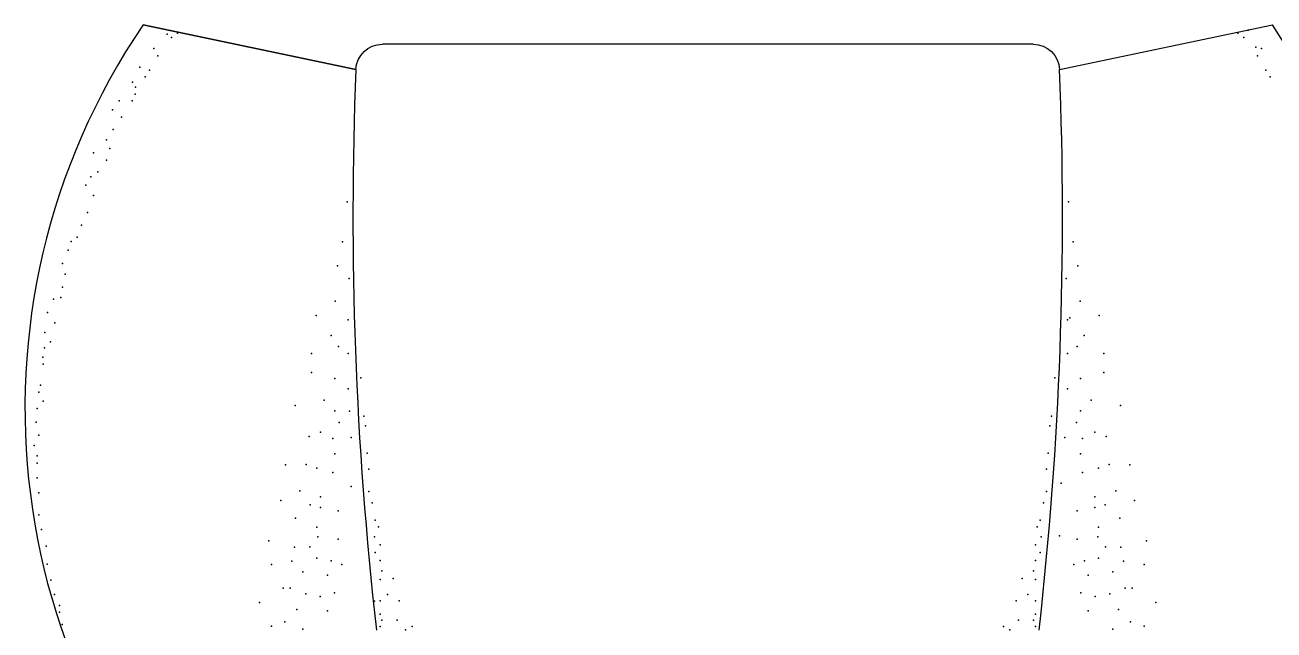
# Model space of a CAD drawing. Header units: inches. Extents: x 4.9 to 47.4, y 12.3 to 37.1.
# Drawn here: x 29.04 to 29.982, y 13.529 to 13.985 of the extents above; entities that cross this region are included whole.
import ezdxf

# ---------------------------------------------------------------- set-up
doc = ezdxf.new("R2010")
doc.units = ezdxf.units.IN
doc.header["$MEASUREMENT"] = 0
doc.layers.add('02', color=2, linetype='Continuous')

msp = doc.modelspace()

# ---------------------------------------------------------------- linework, layer by layer
at = {"layer": '02'}
for p, q in [((29.28944, 13.95137, -0.1), (29.1289, 13.98506, -0.1)), ((29.82021, 13.95137, -0.1), (29.98076, 13.98506, -0.1)), ((29.80023, 13.97057, -0.1), (29.30943, 13.97057, -0.1))]:
    msp.add_line(p, q, dxfattribs=at)
at = {"layer": '02', "elevation": -0.1}
for points in [[(29.1289, 13.98506), (29.28944, 13.95137, -0.402499), (29.30943, 13.97057)], [(29.80023, 13.97057, -0.402499), (29.82021, 13.95137), (29.98076, 13.98506, -0.602064)]]:
    msp.add_lwpolyline(points, format="xyb", dxfattribs=at)
at = {"layer": '02'}
for centre, radius, start, end in [((29.55483, 13.69557, -0.1), 0.515, 145.79747, 34.20253), ((32.04694, 13.84057, -0.1), 2.75972, 177.69895, 186.48929), ((27.06272, 13.84057, -0.1), 2.75972, 353.51071, 2.30105)]:
    msp.add_arc(centre, radius, start, end, dxfattribs=at)
for p in [(29.14705, 13.97824, -0.1), (29.15046, 13.97561, -0.1), (29.15491, 13.97896, -0.1), (29.95475, 13.97896, -0.1), (29.9592, 13.97561, -0.1), (29.96243, 13.98109, -0.1), (29.13711, 13.96722, -0.1), (29.96829, 13.96829, -0.1), (29.97255, 13.96722, -0.1), (29.14012, 13.96171, -0.1), (29.96953, 13.96171, -0.1), (29.12645, 13.95318, -0.1), (29.13054, 13.94589, -0.1), (29.13374, 13.95109, -0.1), (29.97591, 13.95109, -0.1), (29.97912, 13.94589, -0.1), (29.12095, 13.94181, -0.1), (29.12308, 13.93807, -0.1), (29.111, 13.92794, -0.1), (29.12059, 13.92777, -0.1), (29.1229, 13.93292, -0.1), (29.10589, 13.92099, -0.1), (29.11258, 13.91542, -0.1), (29.1014, 13.89854, -0.1), (29.10647, 13.90615, -0.1), (29.09141, 13.88866, -0.1), (29.10394, 13.89178, -0.1), (29.10144, 13.88309, -0.1), (29.08957, 13.87064, -0.1), (29.09475, 13.87417, -0.1), (29.08584, 13.86413, -0.1), (29.09141, 13.85633, -0.1), (29.28279, 13.85178, -0.1), (29.82687, 13.85178, -0.1), (29.08704, 13.84359, -0.1), (29.0825, 13.83404, -0.1), (29.0747, 13.82177, -0.1), (29.07915, 13.82512, -0.1), (29.07247, 13.81508, -0.1), (29.27922, 13.82137, -0.1), (29.83044, 13.82137, -0.1), (29.06801, 13.80505, -0.1), (29.27565, 13.80348, -0.1), (29.83401, 13.80348, -0.1), (29.07014, 13.79709, -0.1), (29.28437, 13.79392, -0.1), (29.82529, 13.79392, -0.1), (29.06801, 13.78721, -0.1), (29.06133, 13.7783, -0.1), (29.0669, 13.77941, -0.1), (29.27387, 13.77665, -0.1), (29.83579, 13.77665, -0.1), (29.05687, 13.76826, -0.1), (29.25958, 13.76592, -0.1), (29.85007, 13.76592, -0.1), (29.06244, 13.76046, -0.1), (29.28349, 13.76256, -0.1), (29.82616, 13.76256, -0.1), (29.82799, 13.76423, -0.1), (29.05493, 13.75312, -0.1), (29.27088, 13.75073, -0.1), (29.83878, 13.75073, -0.1), (29.05464, 13.74151, -0.1), (29.0591, 13.74597, -0.1), (29.25601, 13.7373, -0.1), (29.27627, 13.74263, -0.1), (29.28349, 13.73737, -0.1), (29.82616, 13.73737, -0.1), (29.83339, 13.74263, -0.1), (29.85364, 13.7373, -0.1), (29.05324, 13.73452, -0.1), (29.05353, 13.72925, -0.1), (29.25601, 13.72299, -0.1), (29.27358, 13.71834, -0.1), (29.29313, 13.71899, -0.1), (29.81653, 13.71899, -0.1), (29.83608, 13.71834, -0.1), (29.85364, 13.72299, -0.1), (29.05155, 13.71339, -0.1), (29.28349, 13.71049, -0.1), (29.82616, 13.71049, -0.1), (29.05019, 13.70806, -0.1), (29.05353, 13.70138, -0.1), (29.26548, 13.70214, -0.1), (29.84418, 13.70214, -0.1), (29.04907, 13.6958, -0.1), (29.24352, 13.69794, -0.1), (29.27358, 13.69404, -0.1), (29.28458, 13.69377, -0.1), (29.29555, 13.68994, -0.1), (29.81411, 13.68994, -0.1), (29.83608, 13.69404, -0.1), (29.86614, 13.69794, -0.1), (29.04817, 13.68549, -0.1), (29.27678, 13.68529, -0.1), (29.29676, 13.68268, -0.1), (29.8129, 13.68268, -0.1), (29.83288, 13.68529, -0.1), (29.05019, 13.67574, -0.1), (29.25423, 13.67469, -0.1), (29.26278, 13.67785, -0.1), (29.27204, 13.67304, -0.1), (29.2859, 13.6739, -0.1), (29.82419, 13.6739, -0.1), (29.83762, 13.67304, -0.1), (29.84687, 13.67785, -0.1), (29.85543, 13.67469, -0.1), (29.04684, 13.66793, -0.1), (29.27358, 13.66165, -0.1), (29.29797, 13.6621, -0.1), (29.81169, 13.6621, -0.1), (29.83608, 13.66165, -0.1), (29.04907, 13.66013, -0.1), (29.04907, 13.65455, -0.1), (29.23638, 13.65323, -0.1), (29.25199, 13.65355, -0.1), (29.85767, 13.65355, -0.1), (29.87328, 13.65323, -0.1), (29.04907, 13.64341, -0.1), (29.26009, 13.65085, -0.1), (29.27204, 13.64738, -0.1), (29.29918, 13.64999, -0.1), (29.81048, 13.64999, -0.1), (29.83762, 13.64738, -0.1), (29.84957, 13.65085, -0.1), (29.24709, 13.63355, -0.1), (29.2859, 13.63682, -0.1), (29.29918, 13.63304, -0.1), (29.81048, 13.63304, -0.1), (29.82154, 13.63947, -0.1), (29.86257, 13.63355, -0.1), (29.05019, 13.63226, -0.1), (29.23281, 13.62639, -0.1), (29.26278, 13.62926, -0.1), (29.3016, 13.62457, -0.1), (29.80806, 13.62457, -0.1), (29.84687, 13.62926, -0.1), (29.87685, 13.62639, -0.1), (29.05019, 13.61554, -0.1), (29.25496, 13.62313, -0.1), (29.26278, 13.62116, -0.1), (29.27608, 13.6187, -0.1), (29.83358, 13.6187, -0.1), (29.84687, 13.62116, -0.1), (29.8547, 13.62313, -0.1), (29.2439, 13.61306, -0.1), (29.25999, 13.60633, -0.1), (29.30395, 13.61151, -0.1), (29.30643, 13.60641, -0.1), (29.80323, 13.60641, -0.1), (29.80571, 13.61151, -0.1), (29.84966, 13.60633, -0.1), (29.86576, 13.61306, -0.1), (29.05241, 13.60439, -0.1), (29.22388, 13.59598, -0.1), (29.26064, 13.59891, -0.1), (29.27608, 13.59711, -0.1), (29.3034, 13.59891, -0.1), (29.80626, 13.59891, -0.1), (29.82022, 13.59974, -0.1), (29.83358, 13.59711, -0.1), (29.84902, 13.59891, -0.1), (29.88578, 13.59598, -0.1), (29.05583, 13.59183, -0.1), (29.24321, 13.59121, -0.1), (29.25469, 13.59147, -0.1), (29.30401, 13.58704, -0.1), (29.30768, 13.59284, -0.1), (29.80197, 13.59284, -0.1), (29.80565, 13.58704, -0.1), (29.85497, 13.59147, -0.1), (29.86645, 13.59121, -0.1), (29.05654, 13.57833, -0.1), (29.22567, 13.5781, -0.1), (29.2412, 13.58067, -0.1), (29.25999, 13.58281, -0.1), (29.27069, 13.58091, -0.1), (29.27878, 13.57822, -0.1), (29.30764, 13.58099, -0.1), (29.80202, 13.58099, -0.1), (29.83088, 13.57822, -0.1), (29.83897, 13.58091, -0.1), (29.84966, 13.58281, -0.1), (29.86846, 13.58067, -0.1), (29.88399, 13.5781, -0.1), (29.2493, 13.57257, -0.1), (29.26799, 13.57012, -0.1), (29.3091, 13.57325, -0.1), (29.31765, 13.56755, -0.1), (29.79201, 13.56755, -0.1), (29.80056, 13.57325, -0.1), (29.84167, 13.57012, -0.1), (29.86036, 13.57257, -0.1), (29.05938, 13.56624, -0.1), (29.23459, 13.56021, -0.1), (29.23995, 13.56021, -0.1), (29.30768, 13.5667, -0.1), (29.80197, 13.5667, -0.1), (29.86971, 13.56021, -0.1), (29.87507, 13.56021, -0.1), (29.06222, 13.55558, -0.1), (29.21674, 13.54948, -0.1), (29.2516, 13.55593, -0.1), (29.26259, 13.55392, -0.1), (29.27338, 13.55662, -0.1), (29.3034, 13.55044, -0.1), (29.30764, 13.55072, -0.1), (29.31328, 13.55549, -0.1), (29.32215, 13.55072, -0.1), (29.78751, 13.55072, -0.1), (29.79637, 13.55549, -0.1), (29.80202, 13.55072, -0.1), (29.83628, 13.55662, -0.1), (29.84707, 13.55392, -0.1), (29.85806, 13.55593, -0.1), (29.89292, 13.54948, -0.1), (29.06577, 13.54705, -0.1), (29.06577, 13.54208, -0.1), (29.24489, 13.54417, -0.1), (29.26799, 13.54313, -0.1), (29.30768, 13.54056, -0.1), (29.80197, 13.54056, -0.1), (29.84167, 13.54313, -0.1), (29.86477, 13.54417, -0.1), (29.0679, 13.53284, -0.1), (29.22567, 13.53159, -0.1), (29.23581, 13.53478, -0.1), (29.2493, 13.52938, -0.1), (29.30768, 13.53122, -0.1), (29.3091, 13.53618, -0.1), (29.3205, 13.53618, -0.1), (29.33182, 13.53135, -0.1), (29.77784, 13.53135, -0.1), (29.78915, 13.53618, -0.1), (29.80056, 13.53618, -0.1), (29.80197, 13.53122, -0.1), (29.86036, 13.52938, -0.1), (29.87385, 13.53478, -0.1), (29.88399, 13.53159, -0.1), (29.32698, 13.52893, -0.1), (29.78268, 13.52893, -0.1)]:
    msp.add_point(p, dxfattribs=at)

doc.saveas('drawing.dxf')
